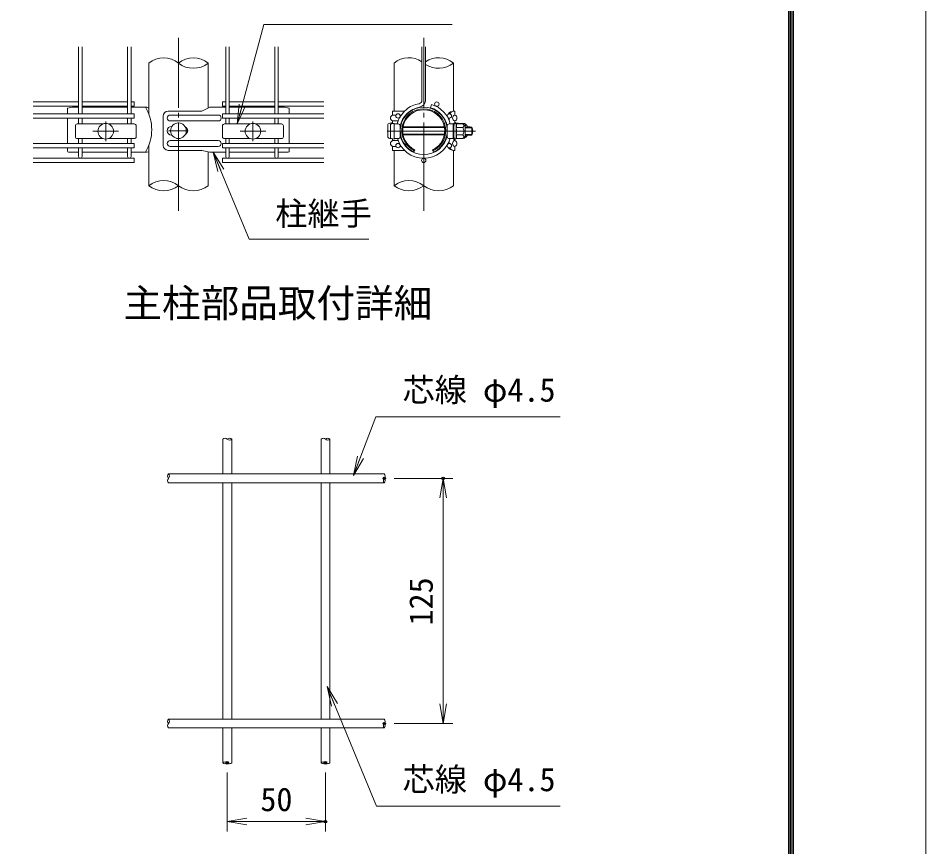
# Model space of a CAD drawing. Units: millimetres, scale not verified, with parts at other scales. Extents: x -4200 to 4200, y -2970 to 2970.
# Drawn here: x 2350 to 4200, y -1499 to 191 of the extents above; entities that cross this region are included whole.
import ezdxf
from ezdxf.enums import TextEntityAlignment as Align

# ---------------------------------------------------------------- set-up
doc = ezdxf.new("R2010")
doc.units = ezdxf.units.MM
doc.header["$LTSCALE"] = 10
doc.header["$PDMODE"] = 32
doc.header["$PDSIZE"] = 5
doc.linetypes.add('LONG_CHAIN', pattern=[21, 18, -1, 1, -1])
for name, color, linetype, lineweight in [('0-0_D-TTL-TXT', 7, 'Continuous', 9), ('0-3_D-STR1', 1, 'Continuous', 9), ('0-4_D-BMK', 2, 'LONG_CHAIN', 9), ('0-5_D-STR-DIM', 7, 'Continuous', 9), ('0-6_0', 7, 'Continuous', 9), ('0-8_D-STR2', 7, 'Continuous', 9), ('0-9_D-STR3', 3, 'Continuous', 9), ('0-D_D-STR-TXT', 7, 'Continuous', 9), ('0-E_D-TTL', 7, 'Continuous', 9)]:
    doc.layers.add(name, color=color, linetype=linetype, lineweight=lineweight)
doc.layers.add('0-7_Defpoints', color=7, linetype='Continuous')
doc.styles.add('ＭＳ ゴシック', font='')
doc.styles.get('ＭＳ ゴシック').set_extended_font_data('MS Gothic')

# ---------------------------------------------------------------- blocks, each defined once
blk = doc.blocks.new('_Open')
at = {"layer": '0-6_0'}
blk.add_line((-10, 1.667), (0, 0), dxfattribs=at)
blk.add_lwpolyline([(-10, -1.667), (0, 0), (-10, 0)], dxfattribs=at)

msp = doc.modelspace()

# ---------------------------------------------------------------- linework, layer by layer
at = {"layer": '0-3_D-STR1'}
for p, q in [((2616.09, 99.48), (2616.09, -4.61)), ((2736.98, 7.64), (2736.98, 99.48)), ((3115.98, 99.48), (3115.98, 1.48)), ((3236.98, 1.48), (3236.98, 99.48)), ((2616.09, -67.99), (2616.09, -150.52)), ((2736.98, -150.52), (2736.98, -81.29)), ((3115.98, -78.52), (3115.98, -150.52)), ((3236.98, -150.52), (3236.98, -78.52))]:
    msp.add_line(p, q, dxfattribs=at)
at = {"layer": '0-4_D-BMK'}
for p, q in [((2676.48, -201.64), (2676.48, 150.61)), ((3176.48, -201.64), (3176.48, 150.61)), ((2528.31, -19.53), (2528.31, -59.53)), ((2828.31, -19.53), (2828.31, -59.53)), ((2502.31, -39.53), (2554.31, -39.53)), ((2656.48, -38.52), (2696.48, -38.52)), ((2802.31, -39.53), (2854.31, -39.53)), ((3281.88, -39.53), (3092.46, -39.53))]:
    msp.add_line(p, q, dxfattribs=at)
at = {"layer": '0-5_D-STR-DIM'}
for p, q in [((3116.13, -747.28), (3236.13, -747.28)), ((3216.13, -1207.28), (3216.13, -787.28)), ((3116.13, -1247.28), (3236.13, -1247.28)), ((2776.13, -1347.28), (2776.13, -1467.01)), ((2976.13, -1347.28), (2976.13, -1467.01)), ((2816.13, -1447.01), (2936.13, -1447.01))]:
    msp.add_line(p, q, dxfattribs=at)
for centre, radius, start, end in [((2646.28, 62.29), 47.91, 50.92646, 129.07354), ((2706.73, 62.16), 48.04, 50.97549, 129.02451), ((2706.73, 136.81), 48.04, 230.97549, 309.02451), ((3146.23, 62.16), 48.04, 56.30864, 129.02451), ((3206.73, 62.16), 48.04, 50.97549, 123.69136), ((3206.73, 136.81), 48.04, 236.30864, 309.02451), ((2646.28, -187.71), 47.91, 50.92646, 129.07354), ((3146.23, -187.84), 48.04, 50.97549, 129.02451), ((2646.28, -113.32), 47.91, 230.92646, 309.07354), ((2706.73, -113.19), 48.04, 230.97549, 309.02451), ((3146.23, -113.19), 48.04, 230.97549, 309.02451), ((3206.73, -113.19), 48.04, 230.97549, 309.02451), ((2771.63, -671.81), 6.38, 45.18146, 134.81854), ((2780.63, -671.81), 6.38, 45.18146, 134.81854), ((2971.63, -671.81), 6.38, 45.18146, 134.81854), ((2980.63, -671.81), 6.38, 45.18146, 134.81854), ((2780.63, -662.76), 6.38, 225.18146, 314.81854), ((2980.63, -662.76), 6.38, 225.18146, 314.81854), ((2660.66, -742.78), 6.38, 135.18146, 224.81854), ((2651.6, -742.78), 6.38, 315.18146, 44.81854), ((3091.6, -742.78), 6.38, 315.18146, 44.81854), ((2660.66, -751.78), 6.38, 135.18146, 224.81854), ((3100.66, -751.78), 6.38, 135.18146, 224.81854), ((3091.6, -751.78), 6.38, 315.18146, 44.81854), ((2660.66, -1242.78), 6.38, 135.18146, 224.81854), ((2651.6, -1242.78), 6.38, 315.18146, 44.81854), ((3091.6, -1242.78), 6.38, 315.18146, 44.81854), ((2660.66, -1251.78), 6.38, 135.18146, 224.81854), ((3100.66, -1251.78), 6.38, 135.18146, 224.81854), ((3091.6, -1251.78), 6.38, 315.18146, 44.81854), ((2771.63, -1331.81), 6.38, 45.18146, 134.81854), ((2771.63, -1322.76), 6.38, 225.18146, 314.81854), ((2780.63, -1322.76), 6.38, 225.18146, 314.81854), ((2971.63, -1331.81), 6.38, 45.18146, 134.81854), ((2971.63, -1322.76), 6.38, 225.18146, 314.81854), ((2980.63, -1322.76), 6.38, 225.18146, 314.81854)]:
    msp.add_arc(centre, radius, start, end, dxfattribs=at)
at = {"layer": '0-7_Defpoints'}
for p in [(3096.13, -747.28), (3216.13, -747.28), (3096.13, -1247.28), (2776.13, -1327.28), (2976.13, -1327.28), (2976.13, -1447.01)]:
    msp.add_point(p, dxfattribs=at)
at = {"layer": '0-8_D-STR2'}
for p, q in [((2472.88, -3.77), (2472.88, 132.82)), ((2480.08, -3.77), (2480.08, 132.82)), ((2572.88, -3.77), (2572.88, 132.82)), ((2580.08, -3.77), (2580.08, 132.82)), ((2772.88, -3.77), (2772.88, 132.82)), ((2780.08, -3.77), (2780.08, 132.82)), ((2872.88, -3.77), (2872.88, 132.82)), ((2880.08, -3.77), (2880.08, 132.82)), ((3172.88, 23.76), (3172.88, 132.82)), ((3180.08, 23.76), (3180.08, 132.82)), ((2380.08, 20.31), (2472.88, 20.31)), ((2480.08, 20.31), (2572.88, 20.31)), ((2580.08, 20.31), (2586.48, 20.31)), ((2586.48, 11.31), (2586.48, 20.31)), ((2772.88, 20.31), (2766.48, 20.31)), ((2766.48, 11.31), (2766.48, 20.31)), ((2872.88, 20.31), (2780.08, 20.31)), ((2972.88, 20.31), (2880.08, 20.31)), ((2380.08, 11.31), (2472.88, 11.31)), ((2480.08, 11.31), (2572.88, 11.31)), ((2580.08, 11.31), (2586.48, 11.31)), ((2772.88, 11.31), (2766.48, 11.31)), ((2872.88, 11.31), (2780.08, 11.31)), ((2972.88, 11.31), (2880.08, 11.31)), ((3190.43, 8.25), (3192.48, 15.15)), ((2380.08, -3.77), (2586.48, -3.77)), ((2380.08, -12.77), (2586.48, -12.77)), ((2472.88, -24.53), (2472.88, -12.77)), ((2480.08, -24.53), (2480.08, -12.77)), ((2572.88, -24.53), (2572.88, -12.77)), ((2580.08, -24.53), (2580.08, -12.77)), ((2586.48, -3.77), (2586.48, -12.77)), ((2766.48, -3.77), (2766.48, -12.77)), ((2972.88, -3.77), (2766.48, -3.77)), ((2972.88, -12.77), (2766.48, -12.77)), ((2772.88, -24.53), (2772.88, -12.77)), ((2780.08, -24.53), (2780.08, -12.77)), ((2872.88, -24.53), (2872.88, -12.77)), ((2880.08, -24.53), (2880.08, -12.77)), ((2472.88, -64.27), (2472.88, -54.53)), ((2480.08, -64.27), (2480.08, -54.53)), ((2572.88, -64.27), (2572.88, -54.53)), ((2580.08, -64.27), (2580.08, -54.53)), ((2772.88, -64.27), (2772.88, -54.53)), ((2780.08, -64.27), (2780.08, -54.53)), ((2872.88, -64.27), (2872.88, -54.53)), ((2880.08, -64.27), (2880.08, -54.53)), ((2380.08, -64.27), (2586.48, -64.27)), ((2380.08, -73.27), (2586.48, -73.27)), ((2472.88, -90.92), (2472.88, -73.27)), ((2480.08, -90.92), (2480.08, -73.27)), ((2572.88, -90.92), (2572.88, -73.27)), ((2580.08, -90.92), (2580.08, -73.27)), ((2586.48, -64.27), (2586.48, -73.27)), ((2972.88, -64.27), (2766.48, -64.27)), ((2766.48, -64.27), (2766.48, -73.27)), ((2972.88, -73.27), (2766.48, -73.27)), ((2772.88, -90.92), (2772.88, -73.27)), ((2780.08, -90.92), (2780.08, -73.27)), ((2872.88, -90.92), (2872.88, -73.27)), ((2880.08, -90.92), (2880.08, -73.27)), ((2380.08, -94.52), (2586.48, -94.52)), ((2380.08, -103.52), (2586.48, -103.52)), ((2586.48, -94.52), (2586.48, -103.52)), ((2972.88, -94.52), (2766.48, -94.52)), ((2766.48, -94.52), (2766.48, -103.52)), ((2972.88, -103.52), (2766.48, -103.52)), ((2767.13, -667.28), (2767.13, -738.28)), ((2785.13, -667.28), (2785.13, -738.28)), ((2967.13, -667.28), (2967.13, -738.28)), ((2985.13, -667.28), (2985.13, -738.28)), ((2656.13, -738.28), (3096.13, -738.28)), ((2656.13, -756.28), (3096.13, -756.28)), ((2767.13, -756.28), (2767.13, -1238.28)), ((2785.13, -756.28), (2785.13, -1238.28)), ((2967.13, -756.28), (2967.13, -1238.28)), ((2985.13, -756.28), (2985.13, -1238.28)), ((2656.13, -1238.28), (3096.13, -1238.28)), ((2656.13, -1256.28), (3096.13, -1256.28)), ((2767.13, -1256.28), (2767.13, -1327.28)), ((2785.13, -1256.28), (2785.13, -1327.28)), ((2967.13, -1256.28), (2967.13, -1327.28)), ((2985.13, -1256.28), (2985.13, -1327.28))]:
    msp.add_line(p, q, dxfattribs=at)
for centre in [(3203.12, 15.81), (3124.09, -8.27), (3228.88, -8.27), (3124.09, -68.77), (3228.88, -68.77), (3176.48, -99.02), (3176.48, -99.02)]:
    msp.add_circle(centre, 4.5, dxfattribs=at)
for centre, radius, start, end in [((3165.68, 23.76), 7.2, 279.83934, 0), ((3165.68, 23.76), 14.4, 279.83934, 0), ((3176.48, -38.52), 56, 130, 165.5409), ((3176.48, -38.52), 48.8, 99.83934, 169.61114), ((3176.48, -38.52), 56, 99.83934, 130), ((3176.48, -38.52), 48.8, 10.38886, 73.39579), ((3176.48, -38.52), 56, 14.4591, 73.39579), ((3176.48, -38.52), 56, 196.62015, 343.37985), ((3176.48, -38.52), 48.8, 190.38886, 349.61114), ((2476.48, -90.92), 3.6, 180, 0), ((2576.48, -90.92), 3.6, 180, 0), ((2776.48, -90.92), 3.6, 180, 0), ((2876.48, -90.92), 3.6, 180, 0)]:
    msp.add_arc(centre, radius, start, end, dxfattribs=at)
at = {"layer": '0-9_D-STR3'}
for p, q in [((2460.48, 9.48), (2450.48, 7.48)), ((2450.48, 7.48), (2450.48, -3.77)), ((2460.48, 9.48), (2472.88, 9.48)), ((2480.08, 9.48), (2572.88, 9.48)), ((2580.08, 9.48), (2612.23, 9.48)), ((2612.23, 9.48), (2616.09, 7.59)), ((2724.44, 1.48), (2655.51, 1.48)), ((2740.73, 9.48), (2724.44, 1.48)), ((2772.88, 9.48), (2740.73, 9.48)), ((2872.88, 9.48), (2780.08, 9.48)), ((2892.48, 9.48), (2880.08, 9.48)), ((2892.48, 9.48), (2902.48, 7.48)), ((2902.48, 7.48), (2902.48, -3.77)), ((3112.78, 1.48), (3137.29, 1.48)), ((3112.78, 1.48), (3112.78, -6.52)), ((3240.18, 1.48), (3237.4, 1.48)), ((3240.18, 1.48), (3238.43, 1.48)), ((3240.18, 1.48), (3240.18, -6.52)), ((2450.48, -12.77), (2450.48, -64.27)), ((2645.51, -8.52), (2645.51, -68.52)), ((2757.66, -6.52), (2659.66, -6.52)), ((2902.48, -12.77), (2902.48, -64.27)), ((3112.78, -6.52), (3119.94, -6.52)), ((3128.23, -6.52), (3130.53, -6.52)), ((3225.22, -10.89), (3225.22, -10.94)), ((3228.66, -12.76), (3228.66, -18.19)), ((2466.31, -28.53), (2466.31, -50.53)), ((2470.31, -24.53), (2522.75, -24.53)), ((2533.88, -24.53), (2586.31, -24.53)), ((2590.31, -28.53), (2590.31, -50.53)), ((2757.66, -18.52), (2659.66, -18.52)), ((2766.31, -28.53), (2766.31, -50.53)), ((2770.31, -24.53), (2822.75, -24.53)), ((2833.88, -24.53), (2886.31, -24.53)), ((2890.31, -28.53), (2890.31, -50.53)), ((3103.18, -25.52), (3103.18, -51.52)), ((3108.48, -26.49), (3108.48, -52.57)), ((3112.78, -23.68), (3112.78, -18.52)), ((3112.78, -18.52), (3112.78, -23.99)), ((3112.78, -18.52), (3124.17, -18.52)), ((3112.78, -22.52), (3112.78, -23.68)), ((3116.48, -55.53), (3116.48, -23.53)), ((3116.48, -24.53), (3124.48, -24.53)), ((3128.48, -50.53), (3128.48, -28.53)), ((3128.48, -31.53), (3128.99, -31.53)), ((3128.48, -32.89), (3128.81, -32.89)), ((3218.76, -31.87), (3134.2, -31.87)), ((3218.53, -30.52), (3134.44, -30.52)), ((3223.97, -31.53), (3224.48, -31.53)), ((3224.15, -32.89), (3224.48, -32.89)), ((3224.48, -28.53), (3224.48, -50.53)), ((3228.48, -24.53), (3236.48, -24.53)), ((3236.48, -24.53), (3236.48, -54.53)), ((3237.51, -25.64), (3236.48, -29.17)), ((3236.48, -29.17), (3236.48, -49.89)), ((3237.48, -31.43), (3237.88, -31.43)), ((3237.51, -22.76), (3237.51, -25.64)), ((3237.51, -22.76), (3238.51, -22.76)), ((3237.88, -30.55), (3238.66, -24.22)), ((3237.88, -30.55), (3237.88, -48.55)), ((3237.88, -31.43), (3237.88, -47.63)), ((3238.51, -22.76), (3238.51, -25.64)), ((3242.19, -24.05), (3238.86, -24.05)), ((3240.18, -18.52), (3240.18, -24.05)), ((3240.18, -21.52), (3240.18, -24.05)), ((3241.18, -21.52), (3240.18, -21.52)), ((3241.18, -21.52), (3241.18, -24.05)), ((3242.28, -39.55), (3242.28, -24.1)), ((3255.87, -32.03), (3242.28, -32.03)), ((3242.42, -24.29), (3242.56, -23.19)), ((3255.87, -24.52), (3242.51, -24.52)), ((3246.09, -23.02), (3242.76, -23.02)), ((3246.18, -24.52), (3246.18, -23.06)), ((3246.38, -23.5), (3246.29, -23.16)), ((3259.77, -23.5), (3246.38, -23.5)), ((3260.88, -29.53), (3260.88, -49.53)), ((3260.88, -31.53), (3274.48, -31.53)), ((3260.88, -32.89), (3275.13, -32.89)), ((3264.78, -28.52), (3264.78, -31.53)), ((3274.48, -31.53), (3274.48, -47.53)), ((2470.31, -54.53), (2522.75, -54.53)), ((2533.88, -54.53), (2586.31, -54.53)), ((2770.31, -54.53), (2822.75, -54.53)), ((2833.88, -54.53), (2886.31, -54.53)), ((3112.78, -58.52), (3112.78, -55.08)), ((3112.78, -55.08), (3112.78, -58.52)), ((3116.48, -54.53), (3124.48, -54.53)), ((3128.48, -46.18), (3129.1, -46.18)), ((3128.48, -47.53), (3129.34, -47.53)), ((3218.76, -45.16), (3134.2, -45.16)), ((3218.53, -46.52), (3134.44, -46.52)), ((3223.63, -47.53), (3224.48, -47.53)), ((3223.87, -46.18), (3224.48, -46.18)), ((3228.48, -54.53), (3236.48, -54.53)), ((3237.51, -53.88), (3236.48, -49.89)), ((3237.48, -47.63), (3237.88, -47.63)), ((3237.48, -49.89), (3238.51, -53.88)), ((3237.88, -48.55), (3238.66, -54.87)), ((3238.51, -53.88), (3238.51, -56.76)), ((3242.15, -55.05), (3238.86, -55.05)), ((3240.18, -55.05), (3240.18, -58.52)), ((3240.18, -55.05), (3240.18, -55.52)), ((3242.28, -39.55), (3242.28, -55)), ((3255.87, -47.04), (3242.28, -47.04)), ((3255.87, -54.54), (3242.48, -54.54)), ((3259.77, -53.53), (3257.31, -53.53)), ((3260.88, -46.18), (3275.13, -46.18)), ((3260.88, -47.53), (3274.48, -47.53)), ((3264.78, -47.53), (3264.78, -48.52)), ((2450.48, -73.27), (2450.48, -80.15)), ((2757.66, -58.52), (2659.66, -58.52)), ((2757.66, -70.52), (2659.66, -70.52)), ((2902.48, -73.27), (2902.48, -80.15)), ((3112.78, -58.52), (3124.17, -58.52)), ((3112.78, -70.52), (3112.78, -78.52)), ((3112.78, -70.52), (3119.94, -70.52)), ((3112.78, -78.52), (3112.78, -72.97)), ((3128.23, -70.52), (3130.53, -70.52)), ((3225.22, -66.09), (3225.22, -66.14)), ((3228.66, -58.84), (3228.66, -64.27)), ((3240.18, -70.52), (3240.18, -78.52)), ((3240.18, -72.97), (3240.18, -78.52)), ((2472.88, -82.15), (2452.48, -82.15)), ((2572.88, -82.15), (2480.08, -82.15)), ((2580.08, -82.12), (2612.23, -82.12)), ((2615.98, -81.32), (2612.23, -82.12)), ((2724.44, -78.52), (2655.51, -78.52)), ((2724.44, -78.52), (2740.73, -82.12)), ((2772.88, -82.12), (2740.73, -82.12)), ((2780.08, -82.15), (2872.88, -82.15)), ((2880.08, -82.15), (2900.48, -82.15)), ((3112.78, -78.52), (3137.29, -78.52)), ((3148.53, -78.52), (3149.95, -78.52)), ((3156.48, -82.15), (3158.65, -77.42)), ((3196.48, -82.15), (3194.31, -77.42)), ((3240.18, -78.52), (3238.43, -78.52))]:
    msp.add_line(p, q, dxfattribs=at)
for points in [[(3238.51, -25.64), (3237.48, -29.17), (3237.48, -49.89)], [(3264.78, -30.52), (3270.78, -30.52), (3270.78, -31.53)], [(3237.51, -53.88), (3237.51, -56.76), (3238.51, -56.76)], [(3241.18, -55.05), (3241.18, -55.52), (3240.18, -55.52)]]:
    msp.add_lwpolyline(points, dxfattribs=at)
for centre in [(2528.31, -39.53), (2676.48, -38.52), (2828.31, -39.53)]:
    msp.add_circle(centre, 16, dxfattribs=at)
for centre, radius, start, end in [((2534.75, -36.3), 87.29, 328.33972, 31.66028), ((2655.51, -8.52), 10, 90, 180), ((3176.48, -38.52), 48, 294.62432, 245.37568), ((3176.48, -38.52), 44.8, 294.62432, 245.37568), ((3176.48, -38.52), 42.8, 294.62432, 245.37568), ((2659.66, -12.52), 6, 90, 270), ((2757.66, -12.52), 6, 270, 90), ((3115.28, -12.52), 6.5, 112.61986, 247.38014), ((3241.21, -12.52), 6.09, 99.72282, 260.27718), ((3237.68, -12.52), 6.5, 292.61986, 67.38014), ((2470.31, -28.53), 4, 90, 180), ((2586.31, -28.53), 4, 0, 90), ((2662.66, -38.52), 9, 90, 270), ((2685.95, -38.52), 9, 300.04449, 59.95551), ((2770.31, -28.53), 4, 90, 180), ((2886.31, -28.53), 4, 0, 90), ((3124.48, -28.53), 4, 0, 90), ((3228.48, -28.53), 4, 90, 180), ((3236.74, -31.4), 1.14, 358.43845, 49.48837), ((3238.86, -24.25), 0.2, 90, 173), ((3242.19, -24.25), 0.2, 15, 90), ((3232.23, -28.24), 10.93, 339.64454, 21.71401), ((3200.77, -39.55), 42.38, 0, 10.20031), ((3242.76, -23.22), 0.2, 90, 173), ((3246.09, -23.22), 0.2, 15, 90), ((3236.42, -27.26), 10.65, 14.90359, 22.7756), ((3253.84, -28.27), 4.27, 298.45309, 61.54691), ((3244.35, -39.53), 13.75, 0, 33.09348), ((3247.33, -38.04), 16, 32.13463, 57.68315), ((3257.74, -27.26), 4.27, 317.45541, 61.54691), ((3251.23, -37.03), 16, 32.13463, 57.68315), ((3255.78, -38.52), 17, 24.25131, 28.07249), ((3259.48, -39.53), 17, 331.92751, 28.07249), ((2470.31, -50.53), 4, 180, 270), ((2586.31, -50.53), 4, 270, 0), ((2770.31, -50.53), 4, 180, 270), ((2886.31, -50.53), 4, 270, 0), ((3124.48, -50.53), 4, 270, 0), ((3228.48, -50.53), 4, 180, 270), ((3236.74, -47.66), 1.14, 310.51348, 1.56339), ((3238.86, -54.85), 0.2, 187, 270), ((3242.15, -54.85), 0.2, 270, 337.2244), ((3232.52, -50.8), 10.65, 337.2244, 20.62678), ((3200.77, -39.55), 42.38, 349.79969, 0), ((3242.76, -53.82), 0.2, 244.87409, 270), ((3244.35, -39.53), 13.75, 326.90652, 0), ((3253.84, -50.79), 4.27, 298.45309, 61.54691), ((3247.33, -41.02), 16, 302.31685, 327.86537), ((3257.74, -49.77), 4.27, 298.45309, 31.66849), ((3251.23, -40), 16, 302.31685, 327.86537), ((2655.51, -68.52), 10, 180, 270), ((2659.66, -64.52), 6, 90, 270), ((2757.66, -64.52), 6, 270, 90), ((3115.28, -64.52), 6.5, 112.61986, 247.38014), ((3241.21, -64.52), 6.09, 99.72282, 260.27718), ((3237.68, -64.52), 6.5, 292.61986, 67.38014), ((2452.48, -80.15), 2, 180, 270), ((2900.48, -80.15), 2, 270, 0)]:
    msp.add_arc(centre, radius, start, end, dxfattribs=at)
for centre, major_axis, ratio, start_param, end_param in [((3238.43, -8.52), (-13.21, 0), 0.757218, 4.712389, 5.8796106), ((3238.43, -8.52), (0, -10), 0.976579, 3.1415927, 4.2279411), ((3112.78, -25.52), (9.6, 0), 0.3125, 1.5707963, 3.1415927), ((3118.08, -26.49), (9.6, 0), 0.3125, 1.7382444, 3.1415927), ((3112.78, -51.52), (9.6, 0), 0.3125, 3.1415927, 4.477186), ((3118.08, -52.57), (9.6, 0), 0.3125, 3.1415927, 4.5449409), ((3238.43, -68.52), (-13.21, 0), 0.757218, 0.4035747, 1.5707963), ((3238.43, -68.52), (0, 10), 0.976579, 2.0552442, 3.1415927)]:
    msp.add_ellipse(centre, major_axis=major_axis, ratio=ratio, start_param=start_param, end_param=end_param, dxfattribs=at)
at = {"layer": '0-D_D-STR-TXT'}
for points in [[(3234.24, 177.9), (2850.38, 177.9), (2797.04, -22.6)], [(3064.5, -259.68), (2820.93, -259.68), (2748.16, -83.96)], [(3454.71, -621.76), (3079.13, -621.76), (3033.72, -739.71)], [(3454.71, -1416), (3080.4, -1416), (2980.28, -1173.84)]]:
    msp.add_lwpolyline(points, dxfattribs=at)
at = {"layer": '0-E_D-TTL', "color": 2}
msp.add_lwpolyline([(-4200, 2970), (4200, 2970), (4200, -2970), (-4200, -2970)], close=True, dxfattribs=at)
at = {"layer": '0-E_D-TTL'}
for points in [[(-3930, 2750), (3930, 2750), (3930, -2750), (-3930, -2750)], [(-3927.5, 2747.5), (3927.5, 2747.5), (3927.5, -2747.5), (-3927.5, -2747.5)], [(-3925, 2745), (3925, 2745), (3925, -2745), (-3925, -2745)], [(-3922.5, 2742.5), (3922.5, 2742.5), (3922.5, -2742.5), (-3922.5, -2742.5)], [(-3920, 2740), (3920, 2740), (3920, -2740), (-3920, -2740)]]:
    msp.add_lwpolyline(points, close=True, dxfattribs=at)

# ---------------------------------------------------------------- block references
at = {"layer": '0-5_D-STR-DIM', "xscale": 4, "yscale": 4}
for p, rotation in [((3216.13, -747.28), 90), ((3216.13, -1247.28), 270), ((2776.13, -1447.01), 180)]:
    msp.add_blockref('_Open', p, dxfattribs=dict(at, rotation=rotation))
msp.add_blockref('_Open', (2976.13, -1447.01), dxfattribs=at)
at = {"layer": '0-D_D-STR-TXT', "xscale": 4, "yscale": 4}
for p, rotation in [((2796.53, -24.53), 255.10241), ((2747.4, -82.12), 112.49567), ((3033, -741.58), 248.94327), ((2979.52, -1172), 112.46125)]:
    msp.add_blockref('_Open', p, dxfattribs=dict(at, rotation=rotation))

# ---------------------------------------------------------------- texts
at = {"layer": '0-0_D-TTL-TXT', "style": 'ＭＳ ゴシック'}
msp.add_text('主柱部品取付詳細', height=57.7, dxfattribs=at).set_placement((2564.25, -436.06), align=Align.BOTTOM_LEFT)
at = {"layer": '0-5_D-STR-DIM', "style": 'ＭＳ ゴシック'}
msp.add_text('125', height=48.09, rotation=90, dxfattribs=at).set_placement((3209.38, -1047.28), align=Align.BOTTOM_LEFT)
msp.add_text('50', height=48.09, dxfattribs=at).set_placement((2843.5, -1440.26), align=Align.BOTTOM_LEFT)
at = {"layer": '0-D_D-STR-TXT', "style": 'ＭＳ ゴシック'}
for s, p in [('柱継手', (2873.89, -245.83)), ('芯線 φ4.5', (3133.35, -605.37)), ('芯線 φ4.5', (3133.35, -1399.61))]:
    msp.add_text(s, height=48.09, dxfattribs=at).set_placement(p, align=Align.BOTTOM_LEFT)

doc.saveas('drawing.dxf')
